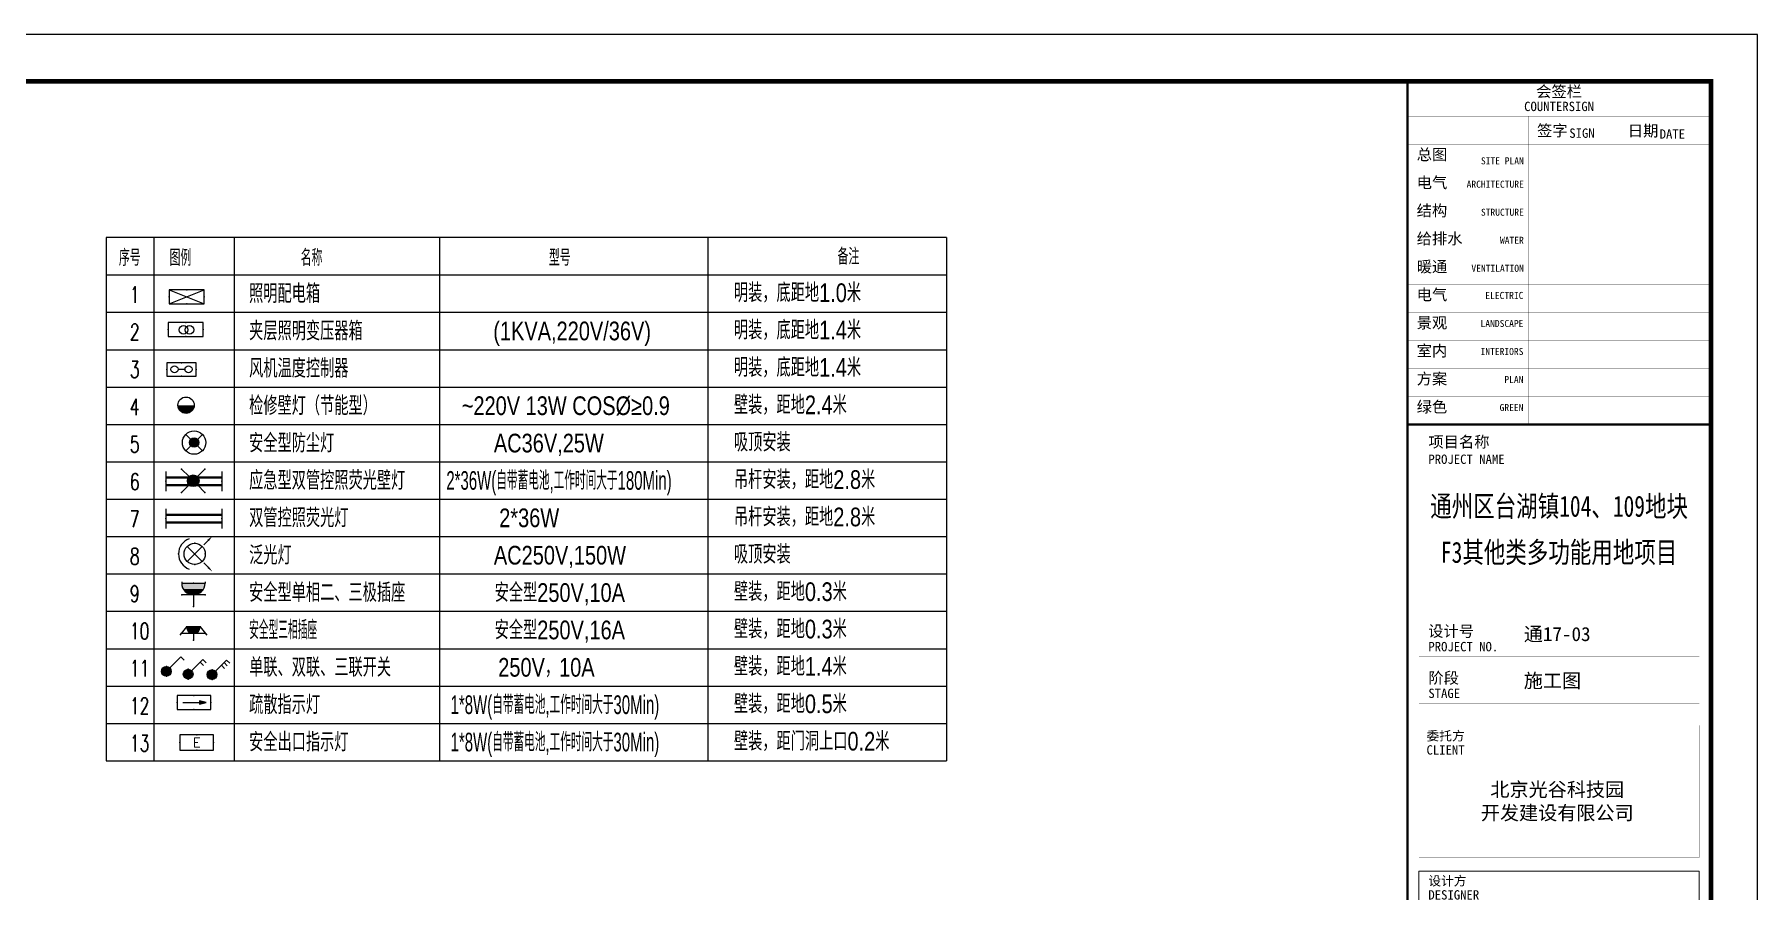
# Model space of a CAD drawing. Extents: x 115799 to 952918, y -190076 to 200966.
# Drawn here: x 269993 to 306898, y 182620 to 200966 of the extents above; entities that cross this region are included whole.
import ezdxf
from ezdxf.enums import TextEntityAlignment as Align
from ezdxf.xclip import XClip

# ---------------------------------------------------------------- set-up
doc = ezdxf.new("R2010")
doc.units = 0
doc.header["$LTSCALE"] = 1000
doc.header["$MEASUREMENT"] = 0
doc.header["$XCLIPFRAME"] = 0
for name, color, linetype in [('EQUIP-动力', 80, 'Continuous'), ('EQUIP-插座', 80, 'Continuous'), ('EQUIP-照明', 3, 'Continuous'), ('EQUIP-箱柜', 3, 'Continuous'), ('TEL_TEXT', 7, 'Continuous'), ('建-图框', 254, 'Continuous')]:
    doc.layers.add(name, color=color, linetype=linetype)
doc.styles.add('_HZTXT', font='ROS', dxfattribs={"width": 0.8, "bigfont": 'JD'})
doc.styles.add('_TCH_LABEL', font='COMPLEX', dxfattribs={"bigfont": 'GBCBIG'})
doc.styles.add('_TEL_DIM', font='SIMPLEX.shx', dxfattribs={"width": 0.8, "height": 3.5, "bigfont": 'jd.shx'})
doc.styles.get("Standard").update_dxf_attribs({"font": 'gbenor.shx', "bigfont": 'gbcbig.shx'})
doc.styles.add('图签信息$0$hwxh', font='STXIHEI.TTF')
doc.styles.add('图签信息$0$华文细黑', font='STXIHEI.TTF', dxfattribs={"height": 10})
doc.styles.add('长仿宋', font='complex.shx', dxfattribs={"width": 0.7, "bigfont": 'jd.shx'})

# ---------------------------------------------------------------- blocks, each defined once
blk = doc.blocks.new('$equip$00001776')
for p, q in [((0.72, 0.66), (-0.72, 0.66)), ((-0.72, 0.66), (-0.72, 0)), ((-0.72, 0), (0.72, 0)), ((0.72, 0), (0.72, 0.66))]:
    blk.add_line(p, q)
for p in [(-0.72, 0.33), (0, 0.66), (0, 0), (0.72, 0.33)]:
    blk.add_point(p)
at = {"color": 7, "style": '_TEL_DIM'}
blk.add_attdef('$TEXT$', text='', height=0.4, dxfattribs=at).set_placement((0, 0.33), align=Align.MIDDLE_CENTER)
at = {"color": 7, "style": '_TEL_DIM', "flags": 1}
blk.add_attdef('A', text='', height=0.00002, dxfattribs=at).set_placement((0, 0), align=Align.MIDDLE_CENTER)
blk = doc.blocks.new('$equip$00001962')
for p, q in [((0.147, 0.356), (0.625, 0.833)), ((0.625, 0.833), (0.766, 0.692))]:
    blk.add_line(p, q)
blk.add_circle((0, 0.208), 0.208)
for p in [(-0.208, 0.208), (0, 0.417), (0, 0), (0.208, 0.208)]:
    blk.add_point(p)
for points in [[(-0.18, 0.313), (0.18, 0.313), (-0.208, 0.208), (0.208, 0.208)], [(-0.18, 0.104), (0.18, 0.104), (-0.208, 0.208), (0.208, 0.208)], [(-0.104, 0.389), (0.104, 0.389), (-0.18, 0.313), (0.18, 0.313)], [(-0.104, 0.028), (0.104, 0.028), (-0.18, 0.104), (0.18, 0.104)], [(0, 0.417), (0, 0.417), (-0.104, 0.389), (0.104, 0.389)], [(0, 0), (0, 0), (-0.104, 0.028), (0.104, 0.028)]]:
    blk.add_solid(points)
at = {"layer": 'TEL_TEXT', "style": '_TEL_DIM', "flags": 1}
blk.add_attdef('A', text='', height=0.00002, dxfattribs=at).set_placement((0, 0), align=Align.MIDDLE_CENTER)
blk = doc.blocks.new('$equip$00001964')
for p, q in [((0.147, 0.356), (0.625, 0.833)), ((0.625, 0.833), (0.766, 0.692)), ((0.399, 0.607), (0.54, 0.466)), ((0.512, 0.72), (0.653, 0.579))]:
    blk.add_line(p, q)
blk.add_circle((0, 0.208), 0.208)
for p in [(-0.208, 0.208), (0, 0.417), (0, 0), (0.208, 0.208)]:
    blk.add_point(p)
for points in [[(-0.18, 0.313), (0.18, 0.313), (-0.208, 0.208), (0.208, 0.208)], [(-0.18, 0.104), (0.18, 0.104), (-0.208, 0.208), (0.208, 0.208)], [(-0.104, 0.389), (0.104, 0.389), (-0.18, 0.313), (0.18, 0.313)], [(-0.104, 0.028), (0.104, 0.028), (-0.18, 0.104), (0.18, 0.104)], [(0, 0.417), (0, 0.417), (-0.104, 0.389), (0.104, 0.389)], [(0, 0), (0, 0), (-0.104, 0.028), (0.104, 0.028)]]:
    blk.add_solid(points)
at = {"layer": 'TEL_TEXT', "style": '_TEL_DIM', "flags": 1}
blk.add_attdef('A', text='', height=0.00002, dxfattribs=at).set_placement((0, 0), align=Align.MIDDLE_CENTER)
blk = doc.blocks.new('$equip$00001201')
for p, q in [((-0.247, 0.247), (0.247, -0.247)), ((0.247, 0.247), (-0.247, -0.247)), ((0.441, 0.441), (0.3, 0.3)), ((0.441, -0.441), (0.3, -0.3))]:
    blk.add_line(p, q)
blk.add_circle((0, 0), 0.35)
blk.add_arc((0, 0), 0.532, 109.9831, 250.0169)
for p in [(-0.532, 0), (0, 0.35), (0.35, 0), (0, -0.35)]:
    blk.add_point(p)
for points in [[(0.418, 0.465), (0.465, 0.418), (0.583, 0.583)], [(0.418, -0.465), (0.465, -0.418), (0.583, -0.583)]]:
    blk.add_solid(points)
at = {"flags": 9}
blk.add_attdef('A', (0, 0), '', height=0.00002, dxfattribs=at)
blk = doc.blocks.new('$equip$00001237')
for p, q in [((-0.5, 1.05), (-0.5, 1)), ((-0.5, 1), (0.5, 1)), ((0.5, 1.05), (0.5, 1)), ((0.5, 0.5), (-0.5, 0.5)), ((0, 0.5), (0, 0))]:
    blk.add_line(p, q)
blk.add_arc((0, 1), 0.5, 180, 0)
for p in [(0, 1), (-0.5, 0.5), (0, 0), (0.5, 0.5)]:
    blk.add_point(p)
for points in [[(0.433, 0.75), (-0.433, 0.75), (0.5, 1), (-0.5, 1)], [(0.25, 0.567), (-0.25, 0.567), (0.433, 0.75), (-0.433, 0.75)], [(0, 0.5), (0, 0.5), (0.25, 0.567), (-0.25, 0.567)]]:
    blk.add_solid(points)
at = {"flags": 9}
blk.add_attdef('A', (0, 0), '', height=0.00002, dxfattribs=at)
blk = doc.blocks.new('$equip$00002603')
blk.add_hatch(color=256).paths.add_polyline_path([(0.25, 0.5, 1), (-0.25, 0.5, 1)])
for p, q in [((-0.5, 1), (-0.177, 0.677)), ((0.5, 1), (0.177, 0.677)), ((-0.177, 0.323), (-0.5, 0)), ((0.177, 0.323), (0.5, 0))]:
    blk.add_line(p, q)
blk.add_circle((0, 0.5), 0.25)
for p in [(-0.5, 1), (0.5, 1), (-0.5, 0), (0.5, 0)]:
    blk.add_point(p)
at = {"color": 7, "style": '_TEL_DIM', "flags": 1}
blk.add_attdef('A', text='', height=0.000025, dxfattribs=at).set_placement((0, 0), align=Align.MIDDLE_CENTER)
blk = doc.blocks.new('$equip$00001424')
for p, q in [((-0.75, 0), (0.75, 0.6)), ((-0.75, 0.6), (0.75, 0)), ((0.75, 0.6), (-0.75, 0.6)), ((-0.75, 0.6), (-0.75, 0)), ((-0.75, 0), (0.75, 0)), ((0.75, 0), (0.75, 0.6))]:
    blk.add_line(p, q)
for p in [(-0.75, 0.3), (0, 0.6), (0, 0), (0.75, 0.3)]:
    blk.add_point(p)
at = {"style": '_TCH_LABEL', "flags": 9}
blk.add_attdef('A', (0, 0), '', height=0.00002, dxfattribs=at)
blk = doc.blocks.new('$equip$00002540')
blk.add_hatch(color=256).paths.add_polyline_path([(0.24, 0.372), (0.24, 0.228), (0.528, 0.3)])
for p, q in [((-0.72, 0.6), (-0.72, 0)), ((0.72, 0.6), (-0.72, 0.6)), ((-0.72, 0), (0.72, 0)), ((0.24, 0.372), (0.24, 0.228)), ((0.528, 0.3), (0.24, 0.372)), ((0.24, 0.228), (0.528, 0.3)), ((0.72, 0), (0.72, 0.6))]:
    blk.add_line(p, q)
at = {"color": 7}
blk.add_line((-0.48, 0.3), (0.48, 0.3), dxfattribs=at)
at = {"const_width": 0.025}
blk.add_lwpolyline([(-0.72, 0.6), (-0.72, 0), (0.72, 0), (0.72, 0.6), (-0.72, 0.6), (-0.72, 0)], dxfattribs=at)
for p in [(-0.72, 0.3), (0, 0.6), (0, 0), (0.72, 0.3)]:
    blk.add_point(p)
at = {"color": 7, "style": '_TEL_DIM', "flags": 1}
blk.add_attdef('A', text='', height=0.00002, dxfattribs=at).set_placement((0, 0), align=Align.MIDDLE_CENTER)
blk = doc.blocks.new('$equip$00001319')
for p, q in [((0.625, 0.292), (-0.625, 0.292)), ((-0.625, 0.292), (-0.625, -0.292)), ((-0.15, 0.008), (0.15, 0.008)), ((0.625, -0.292), (0.625, 0.292)), ((-0.625, -0.292), (0.625, -0.292))]:
    blk.add_line(p, q)
for centre in [(-0.3, 0.008), (0.3, 0.008)]:
    blk.add_circle(centre, 0.15)
for p in [(-0.625, 0), (0, 0.292), (0.625, 0), (0, -0.292)]:
    blk.add_point(p)
at = {"style": '_TCH_LABEL', "flags": 9}
blk.add_attdef('A', (0, 0.008), '', height=0.00002, dxfattribs=at)
blk = doc.blocks.new('$equip$00001963')
for p, q in [((0.147, 0.356), (0.625, 0.833)), ((0.625, 0.833), (0.766, 0.692)), ((0.512, 0.72), (0.653, 0.579))]:
    blk.add_line(p, q)
blk.add_circle((0, 0.208), 0.208)
for p in [(-0.208, 0.208), (0, 0.417), (0, 0), (0.208, 0.208)]:
    blk.add_point(p)
for points in [[(-0.18, 0.313), (0.18, 0.313), (-0.208, 0.208), (0.208, 0.208)], [(-0.18, 0.104), (0.18, 0.104), (-0.208, 0.208), (0.208, 0.208)], [(-0.104, 0.389), (0.104, 0.389), (-0.18, 0.313), (0.18, 0.313)], [(-0.104, 0.028), (0.104, 0.028), (-0.18, 0.104), (0.18, 0.104)], [(0, 0.417), (0, 0.417), (-0.104, 0.389), (0.104, 0.389)], [(0, 0), (0, 0), (-0.104, 0.028), (0.104, 0.028)]]:
    blk.add_solid(points)
at = {"layer": 'TEL_TEXT', "style": '_TEL_DIM', "flags": 1}
blk.add_attdef('A', text='', height=0.00002, dxfattribs=at).set_placement((0, 0), align=Align.MIDDLE_CENTER)
blk = doc.blocks.new('$equip$00001160')
for p, q in [((-1.2, 0.417), (-1.2, -0.417)), ((-1.2, 0.167), (1.2, 0.167)), ((1.2, 0.417), (1.2, -0.417)), ((-1.2, -0.167), (1.2, -0.167))]:
    blk.add_line(p, q)
at = {"const_width": 0.1}
for points in [[(-1.2, 0.167), (1.2, 0.167)], [(-1.2, -0.167), (1.2, -0.167)]]:
    blk.add_lwpolyline(points, dxfattribs=at)
at = {"layer": 'EQUIP-照明'}
for p in [(-1.2, 0), (0, 0.167), (1.2, 0), (0, -0.167)]:
    blk.add_point(p, dxfattribs=at)
at = {"layer": 'EQUIP-照明', "flags": 9}
blk.add_attdef('A', (0, 0), '', height=0.00002, dxfattribs=at)
blk = doc.blocks.new('$equip$00001151')
blk.add_circle((0, 0.5), 0.5)
for points in [[(0.43, 0.25), (-0.43, 0.25), (0.5, 0.5), (-0.5, 0.5)], [(0.25, 0.07), (-0.25, 0.07), (0.43, 0.25), (-0.43, 0.25)], [(0, 0), (0, 0), (0.25, 0.07), (-0.25, 0.07)]]:
    blk.add_solid(points)
at = {"flags": 9}
blk.add_attdef('A', (0, 0), '', height=0.00002, dxfattribs=at)
blk = doc.blocks.new('$equip$00001149')
for p, q in [((-0.354, 0.354), (0.354, -0.354)), ((0.354, 0.354), (-0.354, -0.354))]:
    blk.add_line(p, q)
for radius in [0.5, 0.2]:
    blk.add_circle((0, 0), radius)
for points in [[(-0.173, 0.1), (0.173, 0.1), (-0.2, 0), (0.2, 0)], [(-0.173, -0.1), (0.173, -0.1), (-0.2, 0), (0.2, 0)], [(-0.1, 0.173), (0.1, 0.173), (-0.173, 0.1), (0.173, 0.1)], [(0, 0.2), (0, 0.2), (-0.1, 0.173), (0.1, 0.173)], [(-0.1, -0.173), (0.1, -0.173), (-0.173, -0.1), (0.173, -0.1)], [(0, -0.2), (0, -0.2), (-0.1, -0.173), (0.1, -0.173)]]:
    blk.add_solid(points)
at = {"flags": 9}
blk.add_attdef('A', (0, 0), '', height=0.00002, dxfattribs=at)
blk = doc.blocks.new('$equip$00001248')
for p, q in [((-0.357, 0.714), (-0.724, 0.277)), ((0.657, 0.357), (-0.657, 0.357)), ((-0.357, 0.75), (-0.357, 0.714)), ((0.357, 0.714), (-0.357, 0.714)), ((0, 0.357), (0, 0)), ((0.357, 0.75), (0.357, 0.714)), ((0.357, 0.714), (0.724, 0.277))]:
    blk.add_line(p, q)
blk.add_arc((0, 0.714), 0.357, 180, 0)
for points in [[(0.309, 0.536), (-0.309, 0.536), (0.357, 0.714), (-0.357, 0.714)], [(0.179, 0.405), (-0.179, 0.405), (0.309, 0.536), (-0.309, 0.536)], [(0, 0.357), (0, 0.357), (0.179, 0.405), (-0.179, 0.405)]]:
    blk.add_solid(points)
at = {"layer": 'EQUIP-照明'}
for p in [(-0.657, 0.357), (0, 0.714), (0, 0), (0.657, 0.357)]:
    blk.add_point(p, dxfattribs=at)
at = {"layer": 'EQUIP-照明', "style": '_TCH_LABEL', "flags": 9}
blk.add_attdef('A', (0, 0), '', height=0.00002, dxfattribs=at)
blk = doc.blocks.new('图签信息$0$WDCE Copyright200X')
at = {"const_width": 0.016}
blk.add_lwpolyline([(-10.6, 1.26, 1), (-11.4, 1.26, 1)], format="xyb", close=True, dxfattribs=at)
at = {"style": '图签信息$0$华文细黑'}
for s, p in [('WDCE ', (-11.46, 0.5)), ('     Copyright ', (-3.51, 0.5))]:
    blk.add_text(s, height=1, dxfattribs=at).set_placement(p, align=Align.BOTTOM_RIGHT)
blk.add_text('c', height=0.6, dxfattribs=at).set_placement((-11.04, 1.35), align=Align.MIDDLE_CENTER)
blk.add_attdef('200X', text='', height=1, dxfattribs=at).set_placement((-0.45, 0.5), align=Align.BOTTOM_RIGHT)
blk = doc.blocks.new('图签信息$0$logo2')
h = blk.add_hatch(color=7)
h.paths.add_polyline_path([(19.02, -7.36), (15.84, -7.36), (15.84, -3.97), (18.97, -3.97), (18.97, -4.24), (16.46, -4.24), (16.46, -5.45), (18.81, -5.45), (18.81, -5.69), (16.47, -5.69), (16.47, -7.12), (19.02, -7.12)])
edge = h.paths.add_edge_path()
edge.add_spline(control_points=[(15.26, -4.21), (15.26, -4.21), (15.13, -4.65), (15.13, -4.65), (15.13, -4.65), (14.62, -4.1), (13.73, -4.1), (13.04, -4.1), (12.07, -4.54), (12.08, -5.62), (12.08, -6.49), (12.77, -7.16), (13.73, -7.17), (14.66, -7.17), (15.23, -6.68), (15.23, -6.68), (15.23, -6.68), (15.16, -7.11), (15.16, -7.11), (13.63, -7.7), (11.42, -7.29), (11.41, -5.64), (11.4, -3.72), (14.16, -3.66), (15.26, -4.21)], knot_values=[0, 0, 0, 0, 1, 1, 1, 2, 2, 2, 3, 3, 3, 4, 4, 4, 5, 5, 5, 6, 6, 6, 7, 7, 7, 8, 8, 8, 8], degree=3, periodic=0)
edge = h.paths.add_edge_path(flags=16)
edge.add_spline(control_points=[(10.23, -5.57), (10.23, -5.16), (10.12, -4.83), (9.9, -4.58), (9.63, -4.27), (9.23, -4.12), (8.69, -4.12), (8.69, -4.12), (7.64, -4.12), (7.64, -4.12), (7.64, -4.12), (7.64, -7.1), (7.64, -7.1), (7.64, -7.1), (8.66, -7.1), (8.66, -7.1), (9.13, -7.1), (9.52, -6.93), (9.82, -6.6), (10.09, -6.31), (10.23, -5.96), (10.23, -5.57)], knot_values=[0, 0, 0, 0, 1, 1, 1, 2, 2, 2, 3, 3, 3, 4, 4, 4, 5, 5, 5, 6, 6, 6, 7, 7, 7, 7], degree=3, periodic=0)
edge = h.paths.add_edge_path()
edge.add_spline(control_points=[(10.92, -5.51), (10.92, -5.96), (10.72, -6.37), (10.34, -6.72), (9.92, -7.1), (9.41, -7.29), (8.82, -7.29), (8.82, -7.29), (7.03, -7.29), (7.03, -7.29), (7.03, -7.29), (7.03, -3.92), (7.03, -3.92), (7.03, -3.92), (9.1, -3.92), (9.1, -3.92), (9.59, -3.92), (10.01, -4.06), (10.36, -4.34), (10.73, -4.64), (10.92, -5.03), (10.92, -5.51)], knot_values=[0, 0, 0, 0, 1, 1, 1, 2, 2, 2, 3, 3, 3, 4, 4, 4, 5, 5, 5, 6, 6, 6, 7, 7, 7, 7], degree=3, periodic=0)
at = {"lineweight": 0}
blk.add_lwpolyline([(19.02, -7.36), (15.84, -7.36), (15.84, -3.97), (18.97, -3.97), (18.97, -4.24), (16.46, -4.24), (16.46, -5.45), (18.81, -5.45), (18.81, -5.69), (16.47, -5.69), (16.47, -7.12), (19.02, -7.12), (19.02, -7.36)], dxfattribs=at)
for points, knots in [([(15.26, -4.21), (15.26, -4.21), (15.13, -4.65), (15.13, -4.65), (15.13, -4.65), (14.62, -4.1), (13.73, -4.1), (13.04, -4.1), (12.07, -4.54), (12.08, -5.62), (12.08, -6.49), (12.77, -7.16), (13.73, -7.17), (14.66, -7.17), (15.23, -6.68), (15.23, -6.68), (15.23, -6.68), (15.16, -7.11), (15.16, -7.11), (13.63, -7.7), (11.42, -7.29), (11.41, -5.64), (11.4, -3.72), (14.16, -3.66), (15.26, -4.21)], [0, 0, 0, 0, 1, 1, 1, 2, 2, 2, 3, 3, 3, 4, 4, 4, 5, 5, 5, 6, 6, 6, 7, 7, 7, 8, 8, 8, 8]), ([(10.92, -5.51), (10.92, -5.96), (10.72, -6.37), (10.34, -6.72), (9.92, -7.1), (9.41, -7.29), (8.82, -7.29), (8.82, -7.29), (7.03, -7.29), (7.03, -7.29), (7.03, -7.29), (7.03, -3.92), (7.03, -3.92), (7.03, -3.92), (9.1, -3.92), (9.1, -3.92), (9.59, -3.92), (10.01, -4.06), (10.36, -4.34), (10.73, -4.64), (10.92, -5.03), (10.92, -5.51)], [0, 0, 0, 0, 1, 1, 1, 2, 2, 2, 3, 3, 3, 4, 4, 4, 5, 5, 5, 6, 6, 6, 7, 7, 7, 7]), ([(10.23, -5.57), (10.23, -5.16), (10.12, -4.83), (9.9, -4.58), (9.63, -4.27), (9.23, -4.12), (8.69, -4.12), (8.69, -4.12), (7.64, -4.12), (7.64, -4.12), (7.64, -4.12), (7.64, -7.1), (7.64, -7.1), (7.64, -7.1), (8.66, -7.1), (8.66, -7.1), (9.13, -7.1), (9.52, -6.93), (9.82, -6.6), (10.09, -6.31), (10.23, -5.96), (10.23, -5.57)], [0, 0, 0, 0, 1, 1, 1, 2, 2, 2, 3, 3, 3, 4, 4, 4, 5, 5, 5, 6, 6, 6, 7, 7, 7, 7])]:
    blk.add_open_spline(points, degree=3, knots=knots, dxfattribs=at)
blk = doc.blocks.new('图签信息$0$logo1')
h = blk.add_hatch(color=8)
edge = h.paths.add_edge_path()
edge.add_spline(control_points=[(3.86, -5.21), (3.63, -5.88), (3.39, -6.56), (3.39, -6.56), (3.39, -6.56), (2.5, -3.91), (2.5, -3.91), (2.5, -3.91), (1.8, -3.91), (1.69, -3.91), (2.02, -4.39), (2.95, -7.27), (2.95, -7.27), (2.95, -7.27), (3.44, -7.27), (3.44, -7.27), (3.44, -7.27), (4.03, -5.66), (4.03, -5.66), (4.03, -5.66), (3.86, -5.21), (3.86, -5.21)], knot_values=[0, 0, 0, 0, 1, 1, 1, 2, 2, 2, 3, 3, 3, 4, 4, 4, 5, 5, 5, 6, 6, 6, 7, 7, 7, 7], degree=3, periodic=0)
h = blk.add_hatch(color=7)
edge = h.paths.add_edge_path()
edge.add_spline(control_points=[(6.04, -3.91), (6.09, -4.1), (5.2, -6.56), (5.2, -6.56), (5.2, -6.56), (4.3, -3.91), (4.3, -3.91), (4.3, -3.91), (3.6, -3.91), (3.49, -3.91), (3.82, -4.39), (4.75, -7.27), (4.75, -7.27), (4.75, -7.27), (5.24, -7.27), (5.24, -7.27), (5.24, -7.27), (6.33, -4.3), (6.33, -4.3), (6.33, -4.3), (6.48, -3.91), (6.48, -3.91), (6.48, -3.91), (6.21, -3.91), (6.04, -3.91)], knot_values=[0, 0, 0, 0, 1, 1, 1, 2, 2, 2, 3, 3, 3, 4, 4, 4, 5, 5, 5, 6, 6, 6, 7, 7, 7, 8, 8, 8, 8], degree=3, periodic=0)
at = {"color": 8, "lineweight": 0}
blk.add_open_spline([(3.86, -5.21), (3.63, -5.88), (3.39, -6.56), (3.39, -6.56), (3.39, -6.56), (2.5, -3.91), (2.5, -3.91), (2.5, -3.91), (1.8, -3.91), (1.69, -3.91), (2.02, -4.39), (2.95, -7.27), (2.95, -7.27), (2.95, -7.27), (3.44, -7.27), (3.44, -7.27), (3.44, -7.27), (4.03, -5.66), (4.03, -5.66), (4.03, -5.66), (3.86, -5.21), (3.86, -5.21)], degree=3, knots=[0, 0, 0, 0, 1, 1, 1, 2, 2, 2, 3, 3, 3, 4, 4, 4, 5, 5, 5, 6, 6, 6, 7, 7, 7, 7], dxfattribs=at)
at = {"lineweight": 0}
blk.add_open_spline([(6.04, -3.91), (6.09, -4.1), (5.2, -6.56), (5.2, -6.56), (5.2, -6.56), (4.3, -3.91), (4.3, -3.91), (4.3, -3.91), (3.6, -3.91), (3.49, -3.91), (3.82, -4.39), (4.75, -7.27), (4.75, -7.27), (4.75, -7.27), (5.24, -7.27), (5.24, -7.27), (5.24, -7.27), (6.33, -4.3), (6.33, -4.3), (6.33, -4.3), (6.48, -3.91), (6.48, -3.91), (6.48, -3.91), (6.21, -3.91), (6.04, -3.91)], degree=3, knots=[0, 0, 0, 0, 1, 1, 1, 2, 2, 2, 3, 3, 3, 4, 4, 4, 5, 5, 5, 6, 6, 6, 7, 7, 7, 8, 8, 8, 8], dxfattribs=at)
blk.add_blockref('图签信息$0$logo2', (0, 0))
blk = doc.blocks.new('图签信息$0$时间-logo')
at = {"layer": 'Defpoints', "lineweight": 0}
blk.add_lwpolyline([(0, -23.46), (-21.17, -23.46), (-21.17, 0), (0, 0), (0, -23.46)], dxfattribs=at)
blk.add_blockref('图签信息$0$logo1', (-20.97, 0))
at = {"style": '图签信息$0$hwxh'}
for s, height, p in [('华通设计顾问工程有限公司 ', 1.15, (-19.73, -9.05)), ('WALTON DESIGN & CONSULTING ENGINEERING CO., LTD.', 0.5, (-19.5, -10.1)), ('地址:北京市西城区西直门南小街135号西派国际3号楼 100035', 0.5, (-19.48, -11.94)), ('Address: Building No.3 C-Park, No.135 Xizhimen South Street, ', 0.47, (-19.48, -12.83)), ('Xicheng District, Beijing 100035, China ', 0.47, (-16.69, -13.72)), ('电话 Tel：                        （8610）83957395 ', 0.5, (-19.56, -14.91)), ('传真 Fax：                      （8610）83957590 ', 0.5, (-19.48, -15.8)), ('主页 Web：                      www.WDCE.com ', 0.5, (-19.48, -16.69)), ('资质号 Licence No.：    电气甲级 A111010265 ', 0.5, (-19.48, -18.47)), ('邮件 E-mail：                    office@WDCE.com ', 0.5, (-19.48, -17.58)), ('   规划甲级 101195', 0.5, (-12.6, -19.36))]:
    blk.add_text(s, height=height, dxfattribs=at).set_placement(p)
blk = doc.blocks.new('图签信息')
at = {"const_width": 0.5}
for points in [[(-65, 574), (-65, 500.5), (0, 500.5), (0, 574)], [(-65, 0), (0, 0), (0, 500.5), (-65, 500.5)]]:
    blk.add_lwpolyline(points, close=True, dxfattribs=at)
at = {"const_width": 0.05}
for points in [[(-65, 566.5), (0, 566.5)], [(-39.14, 566.5), (-39.14, 500.5)], [(-19.1, 566.5), (-19.1, 500.5)], [(-65, 560.5), (0, 560.5)], [(-65, 554.5), (0, 554.5)], [(-65, 548.5), (0, 548.5)], [(-65, 542.5), (0, 542.5)], [(-65, 536.5), (0, 536.5)], [(-65, 530.5), (0, 530.5)], [(-65, 524.5), (0, 524.5)], [(-65, 518.5), (0, 518.5)], [(-65, 512.5), (0, 512.5)], [(-65, 512.5), (0, 512.5)], [(-65, 506.5), (0, 506.5)], [(-65, 500.5), (0, 500.5)], [(-62.5, 450.87), (-2.5, 450.87)], [(-62.5, 440.87), (-2.5, 440.87)], [(-2.5, 407.85), (-2.5, 436.12), (-62.5, 436.12), (-62.5, 407.85)], [(-62.5, 407.85), (-2.5, 407.85)], [(-62.5, 404.92), (-62.5, 227.83)], [(-62.5, 404.92), (-2.5, 404.92)], [(-62.5, 227.83), (-2.5, 227.83), (-2.5, 404.92)], [(-57.5, 338.36), (-7.5, 338.36)], [(-57.5, 288.83), (-7.5, 288.83)], [(-57.5, 234.85), (-7.5, 234.85)], [(-62.5, 227.83), (-2.5, 227.83)], [(-62.5, 217.74), (-2.5, 217.74)], [(-62.5, 103.26), (-2.5, 103.26), (-2.5, 163.26), (-62.5, 163.26), (-62.5, 103.26)], [(-37.5, 163.26), (-37.5, 103.26)], [(-20, 163.26), (-20, 103.26)], [(-62.5, 155.76), (-2.5, 155.76)], [(-62.5, 148.26), (-2.5, 148.26)], [(-62.5, 140.76), (-2.5, 140.76)], [(-62.5, 133.26), (-2.5, 133.26)], [(-62.5, 125.76), (-2.5, 125.76)], [(-62.5, 118.26), (-2.5, 118.26)], [(-62.5, 110.76), (-2.5, 110.76)], [(-62.5, 98.5), (-2.5, 98.5), (-2.5, 10), (-62.5, 10), (-62.5, 98.5)], [(-62.5, 83.5), (-2.5, 83.5)], [(-62.5, 76), (-2.5, 76)], [(-62.5, 40), (-2.5, 40)], [(-37.5, 40), (-37.5, 26)], [(-62.5, 26), (-2.5, 26)], [(-62.5, 18), (-2.5, 18)]]:
    blk.add_lwpolyline(points, dxfattribs=at)
at = {"ltscale": 0.001, "xscale": 2.834689937531525, "yscale": 2.834689937531525, "zscale": 2.834689937531525}
blk.add_blockref('图签信息$0$时间-logo', (-2.5, 404.92), dxfattribs=at)
blk.add_blockref('图签信息$0$WDCE Copyright200X', (-2.5, 0)).add_auto_attribs({'200X': '2007'})
at = {"style": '图签信息$0$华文细黑'}
for s, height, p in [('会签栏', 2.4, (-32.5, 573)), ('COUNTERSIGN', 2, (-32.5, 569.6))]:
    blk.add_text(s, height=height, dxfattribs=at).set_placement(p, align=Align.TOP_CENTER)
for s, height, p in [('签字', 2.4, (-37.22, 564.63)), ('日期', 2.4, (-17.79, 564.58)), ('SIGN', 2, (-30.32, 563.88)), ('DATE', 2, (-10.96, 563.7)), ('总图', 2.4, (-63, 559.5)), ('电气', 2.4, (-63, 553.5)), ('结构', 2.4, (-63, 547.5)), ('给排水', 2.4, (-63, 541.5)), ('暖通', 2.4, (-63, 535.5)), ('电气', 2.4, (-63, 529.5)), ('景观', 2.4, (-63, 523.5)), ('室内', 2.4, (-63, 517.5)), ('方案', 2.4, (-63, 511.5)), ('绿色', 2.4, (-63, 505.5)), ('项目名称', 2.4, (-60.5, 498)), ('PROJECT NAME', 2, (-60.5, 494.08)), ('设计号', 2.4, (-60.54, 457.48)), ('PROJECT NO.', 2, (-60.5, 453.97)), ('阶段', 2.4, (-60.5, 447.47)), ('STAGE', 2, (-60.5, 443.97)), ('委托方', 2, (-60.9, 434.86)), ('CLIENT', 2, (-60.9, 431.86)), ('设计方', 2, (-60.5, 403.83)), ('DESIGNER', 2, (-60.5, 400.83)), ('索引', 2.4, (-60.5, 224.14)), ('KEY PLAN', 2, (-60.5, 220.74)), ('姓名', 2.4, (-35.5, 162.47)), ('签字', 2.4, (-15.81, 162.57)), ('NAME', 2, (-35.5, 158.96)), ('SIGN', 2, (-15.5, 159.2)), ('审定', 2.4, (-60.73, 154.81)), ('APPROVED BY', 2, (-60.5, 151.44)), ('审核', 2.4, (-60.95, 147.29)), ('VERIFIED BY', 2, (-60.5, 143.91)), ('设计主持人', 2.4, (-60.68, 139.76)), ('DESIGN CHIEF', 2, (-60.5, 136.19)), ('专业负责人', 2.4, (-60.67, 132.26)), ('DISCIPLINE CHIEF', 2, (-60.5, 128.98)), ('校对', 2.4, (-60.5, 124.76)), ('CHECKED BY', 2, (-60.5, 121.37)), ('设计人', 2.4, (-60.5, 117.26)), ('DESIGN BY', 2, (-60.5, 113.83)), ('制图人', 2.4, (-60.61, 109.76)), ('DRAWN BY', 2, (-60.5, 106.5)), ('专业', 2.4, (-61.23, 97.93)), ('SPECIALTY', 2, (-61.23, 94.38)), ('子项', 2.4, (-60.88, 82.92)), ('SUB ITEM', 2, (-60.88, 79.5)), ('图名', 2.4, (-60.91, 75.41)), ('DRAWING TITLES', 2, (-60.91, 72)), ('比例', 2.4, (-61.56, 39.42)), ('图纸编号', 2.4, (-36.1, 39.32)), ('SCALE', 2, (-61.19, 36)), ('SHEET NO.', 2, (-36.1, 36)), ('版本号', 2.4, (-61, 25.03)), ('EDITION', 2, (-61.06, 21.61)), ('日期', 2.4, (-61, 16.68)), ('DATE', 2, (-60.5, 13.26))]:
    blk.add_text(s, height=height, dxfattribs=at).set_placement(p, align=Align.TOP_LEFT)
for s, p in [('SITE PLAN', (-40.06, 557.7)), ('ARCHITECTURE', (-40.06, 552.7)), ('STRUCTURE', (-40.06, 546.7)), ('WATER', (-40.06, 540.7)), ('VENTILATION', (-40.06, 534.7)), ('ELECTRIC', (-40.14, 528.89)), ('LANDSCAPE', (-40.14, 522.89)), ('INTERIORS', (-40.14, 516.89)), ('PLAN', (-40.14, 510.89)), ('GREEN', (-40.14, 504.89))]:
    blk.add_text(s, height=1.5, dxfattribs=at).set_placement(p, align=Align.TOP_RIGHT)
at = {"color": 4, "style": '图签信息$0$华文细黑', "width": 0.75}
for s, p in [('通州区台湖镇104、109地块', (-32.5, 480.78)), ('F3其他类多功能用地项目', (-32.5, 470.91))]:
    blk.add_text(s, height=4.5, dxfattribs=at).set_placement(p, align=Align.CENTER)
at = {"color": 4, "style": '图签信息$0$华文细黑'}
for s, p in [('A', (-32.53, 19.4)), ('2019.06', (-32.53, 11.84))]:
    blk.add_text(s, height=3, dxfattribs=at).set_placement(p, align=Align.CENTER)
at = {"style": '图签信息$0$华文细黑', "oblique": 20}
for s, p in [('除特别注明外，所有尺寸是以毫米制', (-32.5, 6.5)), ('尺寸以标注为准不得量取，所有尺寸需在现场校核准确', (-32.5, 4))]:
    blk.add_text(s, height=1.5, dxfattribs=at).set_placement(p, align=Align.MIDDLE_CENTER)
at = {"color": 4, "ltscale": 0.001, "char_height": 3, "width": 58.4895, "style": '图签信息$0$华文细黑'}
for s, insert, attachment_point in [('通17-03', (-40.06, 455.51), 4), ('施工图', (-40.06, 445.51), 4), ('北京光谷科技园\\P开发建设有限公司', (-32.9, 419.71), 5)]:
    blk.add_mtext(s, dxfattribs=dict(at, insert=insert, attachment_point=attachment_point))

msp = doc.modelspace()

# ---------------------------------------------------------------- linework, layer by layer
at = {"color": 0}
for p, q in [((289528.2, 196617.9), (271528.2, 196617.9)), ((271528.2, 196617.9), (271528.2, 185417.9)), ((278666.8, 196617.9), (278666.8, 185417.9)), ((284412.7, 196617.9), (284412.7, 185417.9)), ((289528.2, 196617.9), (289528.2, 185417.9)), ((271528.2, 195817.9), (289528.2, 195817.9)), ((271528.2, 195817.9), (289528.2, 195817.9)), ((271528.2, 195017.9), (289528.2, 195017.9)), ((271528.2, 194217.9), (289528.2, 194217.9)), ((271528.2, 193417.9), (289528.2, 193417.9)), ((271528.2, 192617.9), (289528.2, 192617.9)), ((271528.2, 191817.9), (289528.2, 191817.9)), ((271528.2, 191017.9), (289528.2, 191017.9)), ((271528.2, 190217.9), (289528.2, 190217.9)), ((271528.2, 189417.9), (289528.2, 189417.9)), ((271528.2, 188617.9), (289528.2, 188617.9)), ((271528.2, 187817.9), (289528.2, 187817.9)), ((271528.2, 187017.9), (289528.2, 187017.9)), ((271528.2, 186217.9), (289528.2, 186217.9)), ((271528.2, 185417.9), (289528.2, 185417.9))]:
    msp.add_line(p, q, dxfattribs=at)
for p, q in [((272551.7, 196617.9), (272551.7, 185417.9)), ((274272.3, 196617.9), (274272.3, 185417.9))]:
    msp.add_line(p, q)
at = {"color": 3}
for p, q in [((273608.2, 194801.9), (272858.2, 194801.9)), ((272858.2, 194801.9), (272858.2, 194501.9)), ((272858.2, 194501.9), (273608.2, 194501.9)), ((273608.2, 194501.9), (273608.2, 194801.9))]:
    msp.add_line(p, q, dxfattribs=at)
at = {"ltscale": 0.001, "const_width": 50}
msp.add_lwpolyline([(299397.5, 199965.5), (305897.5, 199965.5), (305897.5, 159965.5), (299397.5, 159965.5)], close=True, dxfattribs=at)
at = {"color": 2}
for centre in [(273184.8, 194641.9), (273313.9, 194641.9)]:
    msp.add_circle(centre, 92.9, dxfattribs=at)
at = {"color": 3}
for p in [(272858.2, 194651.9), (273233.2, 194801.9), (273233.2, 194501.9), (273608.2, 194651.9)]:
    msp.add_point(p, dxfattribs=at)
at = {"layer": '建-图框'}
msp.add_lwpolyline([(247497.5, 158965.5), (306897.5, 158965.5), (306897.5, 200965.5), (247497.5, 200965.5)], close=True, dxfattribs=at)
at = {"layer": '建-图框', "const_width": 100}
msp.add_lwpolyline([(249997.5, 159965.5), (305897.5, 159965.5), (305897.5, 199965.5), (249997.5, 199965.5)], close=True, dxfattribs=at)

# ---------------------------------------------------------------- block references
ref = msp.add_blockref('图签信息', (305897.5, 142565.5), dxfattribs=dict(xscale=100, yscale=100, zscale=100))
XClip(ref).set_block_clipping_path([(-64.9999987737, 337.2620985673), (0, 574)])
at = {"layer": 'EQUIP-动力', "xscale": 499.9999999999999, "yscale": 499.9999999999999, "zscale": 399.9999999999999}
msp.add_blockref('$equip$00001319', (273142.6, 193794), dxfattribs=at)
at = {"layer": 'EQUIP-插座'}
for name, p, xscale, yscale, zscale in [('$equip$00001237', (273396.5, 188720.9), 499.9999999999999, 499.9999999999999, 499.9999999999999), ('$equip$00001248', (273396, 187997), 400, 400, 400)]:
    msp.add_blockref(name, p, dxfattribs=dict(at, xscale=xscale, yscale=yscale, zscale=zscale))
at = {"layer": 'EQUIP-照明'}
for name, p, xscale, yscale, zscale in [('$equip$00001151', (273240.7, 192855.1), 350, 350, 350), ('$equip$00001149', (273412, 192229.3), 499.9999999999999, 499.9999999999999, 250), ('$equip$00001160', (273407.5, 191401.5), 499.9999999999999, 499.9999999999999, 499.9999999999999), ('$equip$00002603', (273393.9, 191162.8), 499.9999999999999, 499.9999999999999, 250), ('$equip$00001160', (273407.5, 190601.5), 499.9999999999999, 499.9999999999999, 499.9999999999999), ('$equip$00001201', (273425, 189847.5), 649.9999999999999, 649.9999999999999, 649.9999999999999), ('$equip$00001963', (273285.3, 187168.5), 499.9999999999999, 499.9999999999999, 250), ('$equip$00001964', (273796.9, 187158.7), 499.9999999999999, 499.9999999999999, 499.9999999999999), ('$equip$00002540', (273409.8, 186517.5), 499.9999999999999, 499.9999999999999, 250)]:
    msp.add_blockref(name, p, dxfattribs=dict(at, xscale=xscale, yscale=yscale, zscale=zscale))
at = {"layer": 'EQUIP-照明', "color": 1, "xscale": 499.9999999999999, "yscale": 499.9999999999999, "zscale": 499.9999999999999}
msp.add_blockref('$equip$00001962', (272818.2, 187227.4), dxfattribs=at)
at = {"layer": 'EQUIP-照明', "color": 190, "xscale": 499.9999999999999, "yscale": 499.9999999999999, "zscale": 499.9999999999999}
msp.add_blockref('$equip$00001776', (273469.8, 185642.3), dxfattribs=at).add_auto_attribs({'$TEXT$': 'E'})
at = {"layer": 'EQUIP-箱柜', "xscale": 499.9999999999999, "yscale": 499.9999999999999, "zscale": 250}
msp.add_blockref('$equip$00001424', (273255.6, 195197.4), dxfattribs=at)

# ---------------------------------------------------------------- texts
at = {"color": 0}
for s, height, style, width, p in [('序号', 350, '长仿宋', 0.7, (271802.3, 196012.6)), ('图例', 350, '长仿宋', 0.7, (272887.2, 196012.6)), ('名称', 350, '长仿宋', 0.7, (275695.6, 196012.6)), ('型号', 350, '长仿宋', 0.7, (281011.3, 196012.6)), ('照明配电箱', 400, '_HZTXT', 0.8, (274591, 195219.1)), ('明装，底距地1.0米', 400, '_HZTXT', 0.8, (284974.2, 195237.8)), ('1', 350, '长仿宋', 0.7, (272035.8, 195219.1)), ('夹层照明变压器箱', 400, '_HZTXT', 0.8, (274591, 194419.1)), ('明装，底距地1.4米', 400, '_HZTXT', 0.8, (284974.2, 194437.8)), ('2', 350, '长仿宋', 0.7, (272035.8, 194419.1)), ('(1KVA,220V/36V)', 400, '_HZTXT', 0.8, (279820.1, 194419.1)), ('3', 350, '长仿宋', 0.7, (272035.8, 193619.1)), ('风机温度控制器', 400, '_HZTXT', 0.8, (274591, 193619.1)), ('明装，底距地1.4米', 400, '_HZTXT', 0.8, (284974.2, 193637.8)), ('4', 350, '长仿宋', 0.7, (272035.8, 192819.1)), ('检修壁灯（节能型）', 400, '_HZTXT', 0.8, (274591, 192819.1)), (' ~220V 13W COS%%C≥0.9', 400, '_HZTXT', 0.8, (279026, 192819.1)), ('壁装，距地2.4米', 400, '_HZTXT', 0.8, (284974.2, 192837.8)), ('5', 350, '长仿宋', 0.7, (272035.8, 192019.1)), ('安全型防尘灯', 400, '_HZTXT', 0.8, (274591, 192019.1)), ('AC36V,25W', 400, '_HZTXT', 0.8, (279832.8, 192019.1)), ('吸顶安装', 400, '_HZTXT', 0.8, (284974.2, 192037.8)), ('6', 350, '长仿宋', 0.7, (272035.8, 191219.1)), ('应急型双管控照荧光壁灯', 400, '_HZTXT', 0.8, (274591, 191219.1)), ('2*36W(自带蓄电池,工作时间大于180Min)', 400, '_HZTXT', 0.6, (278814.3, 191219.1)), ('吊杆安装，距地2.8米', 400, '_HZTXT', 0.8, (284974.2, 191237.8)), ('双管控照荧光灯', 400, '_HZTXT', 0.8, (274591, 190419.1)), ('2*36W', 400, '_HZTXT', 0.8, (279946.8, 190419.1)), ('吊杆安装，距地2.8米', 400, '_HZTXT', 0.8, (284974.2, 190437.8)), ('7', 350, '长仿宋', 0.7, (272035.8, 190419.1)), ('泛光灯', 400, '_HZTXT', 0.8, (274591, 189619.1)), ('吸顶安装', 400, '_HZTXT', 0.8, (284974.2, 189637.8)), ('8', 350, '长仿宋', 0.7, (272035.8, 189619.1)), ('AC250V,150W', 400, '_HZTXT', 0.8, (279832.8, 189619.1)), ('9', 350, '长仿宋', 0.7, (272035.8, 188819.1)), ('安全型单相二、三极插座', 400, '_HZTXT', 0.8, (274591, 188819.1)), ('安全型250V,10A', 400, '_HZTXT', 0.8, (279849.5, 188819.1)), ('壁装，距地0.3米', 400, '_HZTXT', 0.8, (284974.2, 188837.8)), ('10', 350, '长仿宋', 0.7, (272035.8, 188019.1)), ('安全型三相插座', 400, '_HZTXT', 0.4, (274591, 188019.1)), ('安全型250V,16A', 400, '_HZTXT', 0.8, (279849.5, 188019.1)), ('壁装，距地0.3米', 400, '_HZTXT', 0.8, (284974.2, 188037.8)), ('单联、双联、三联开关', 400, '_HZTXT', 0.8, (274591, 187219.1)), ('250V，10A', 400, '_HZTXT', 0.8, (279926.4, 187219.1)), ('壁装，距地1.4米', 400, '_HZTXT', 0.8, (284974.2, 187237.8)), ('疏散指示灯', 400, '_HZTXT', 0.8, (274591, 186419.1)), ('1*8W(自带蓄电池,工作时间大于30Min)', 400, '_HZTXT', 0.6, (278905.3, 186419.1)), ('壁装，距地0.5米', 400, '_HZTXT', 0.8, (284974.2, 186437.8)), ('安全出口指示灯', 400, '_HZTXT', 0.8, (274591, 185619.1)), ('1*8W(自带蓄电池,工作时间大于30Min)', 400, '_HZTXT', 0.6, (278905.3, 185619.1)), ('壁装，距门洞上口0.2米', 400, '_HZTXT', 0.8, (284974.2, 185637.8))]:
    msp.add_text(s, height=height, dxfattribs=dict(at, style=style, width=width)).set_placement(p)
at = {"color": 0, "style": '长仿宋', "width": 0.7}
msp.add_text('备注', height=350, dxfattribs=at).set_placement((287426.6, 196037.8), align=Align.CENTER)
at = {"style": '长仿宋', "width": 0.7}
for s, p in [('11', (272035.8, 187219.1)), ('12', (272035.8, 186419.1)), ('13', (272035.8, 185619.1))]:
    msp.add_text(s, height=350, dxfattribs=at).set_placement(p)
at = {"color": 3, "style": '_TCH_LABEL', "flags": 9}
msp.add_attdef('A', (273233.2, 194501.9), '信号板、箱、屏', height=0.01, dxfattribs=at)

doc.saveas('drawing.dxf')
